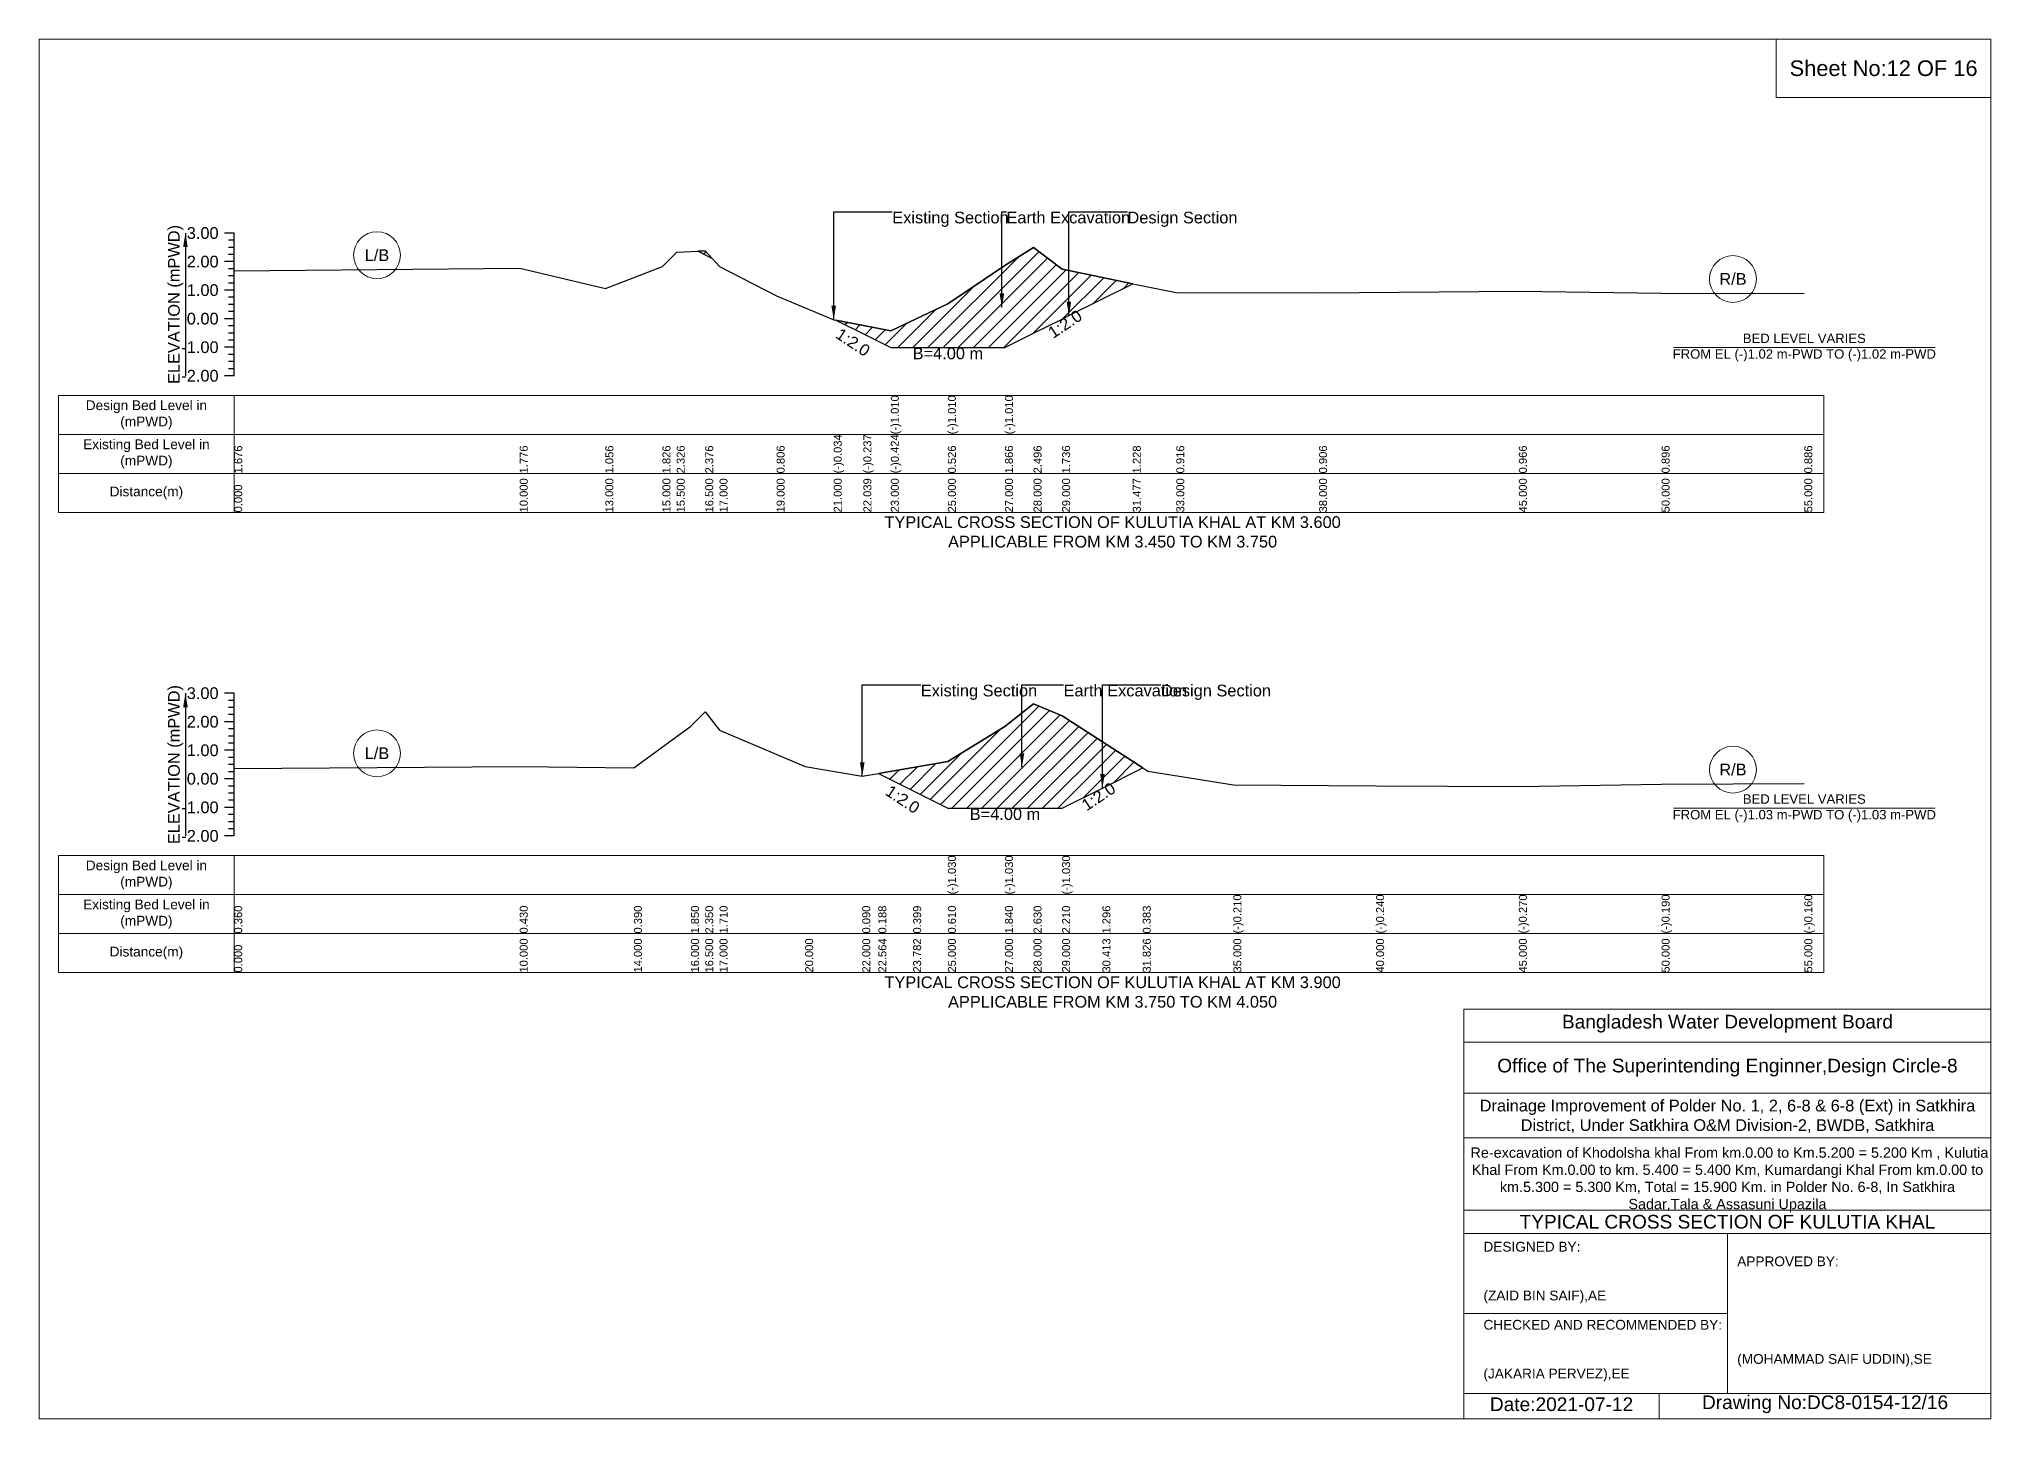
# Model space of a CAD drawing. Header units: inches. Extents: x 91000 to 568000, y -5656 to 0.
# Drawn here: x 360000 to 368000, y -5656 to 0 of the extents above; entities that cross this region are included whole.
import ezdxf

# ---------------------------------------------------------------- set-up
doc = ezdxf.new("R2010")
doc.units = ezdxf.units.IN
doc.header["$LTSCALE"] = 7
doc.header["$MEASUREMENT"] = 0
for name, color, linetype, lineweight in [('Cross section Data Border', 7, 'Continuous', 9), ('Cross Section Labels', 7, 'Continuous', 9), ('Existing_Bed_Level for Xsection', 7, 'Continuous', 25)]:
    doc.layers.add(name, color=color, linetype=linetype, lineweight=lineweight)
doc.styles.get("Standard").update_dxf_attribs({"font": 'arial.ttf'})
doc.dimstyles.get("Standard").update_dxf_attribs({"dimtxt": 0.18, "dimasz": 0.18, "dimexe": 0.18, "dimexo": 0.0625, "dimgap": 0.09, "dimtad": 0, "dimtih": 1, "dimtoh": 1, "dimdec": 4, "dimzin": 0, "dimdsep": 46, "dimtxsty": 'Standard', "dimcen": 0.09, "dimadec": 0, "dimazin": 0, "dimtfac": 1, "dimtdec": 4, "dimtofl": 0, "dimtmove": 0, "dimatfit": 3, "dimfxl": 1, "dimtolj": 1, "dimtzin": 0, "dimarcsym": 0})

msp = doc.modelspace()

# ---------------------------------------------------------------- hatches: boundary and pattern name
at = {"layer": 'Existing_Bed_Level for Xsection'}
h = msp.add_hatch(dxfattribs=at)
h.set_pattern_fill('ANSI31', color=256, scale=351, style=0)
h.paths.add_polyline_path([(362701.6, -869.8), (362730.5, -884.3), (362757, -897.6), (362730.5, -868.4)])
h = msp.add_hatch(dxfattribs=at)
h.set_pattern_fill('ANSI31', color=256, scale=351, style=0)
h.paths.add_polyline_path([(363266.2, -1152.2), (363378.6, -1208.4), (363491, -1264.6), (363725, -1264.6), (363959, -1264.6), (364076, -1206.1), (364193, -1147.6), (364220.9, -1133.6), (364482.8, -1002.7), (364220.9, -949), (364193, -943.3), (364076, -854.4), (363959, -928.1), (363725, -1084.8), (363491, -1196), (363378.6, -1174.1)])
h = msp.add_hatch(dxfattribs=at)
h.set_pattern_fill('ANSI31', color=256, scale=351, style=0)
h.paths.add_polyline_path([(363440, -3010.4), (363582.5, -3081.7), (363725, -3152.9), (363959, -3152.9), (364076, -3152.9), (364193, -3152.9), (364358.3, -3070.3), (364523.6, -2987.6), (364358.3, -2880.7), (364193, -2773.8), (364076, -2724.7), (363959, -2817.1), (363725, -2961), (363582.5, -2985.7)])

# ---------------------------------------------------------------- linework, layer by layer
at = {"layer": 'Cross section Data Border'}
for points in [[(360080, -1460.4), (367315, -1460.4), (367315, -1940.4), (360080, -1940.4)], [(360080, -3346.4), (367315, -3346.4), (367315, -3826.4), (360080, -3826.4)]]:
    msp.add_lwpolyline(points, close=True, dxfattribs=at)
for points in [[(360800, -1460.4), (360800, -1940.4)], [(360080, -1620.4), (367315, -1620.4)], [(360080, -1780.4), (367315, -1780.4)], [(360800, -3346.4), (360800, -3826.4)], [(360080, -3506.4), (367315, -3506.4)], [(360080, -3666.4), (367315, -3666.4)]]:
    msp.add_lwpolyline(points, dxfattribs=at)
at = {"layer": 'Cross Section Labels'}
for points in [[(360000, 0), (368000, 0), (368000, -5656), (360000, -5656)], [(367120, 0), (368000, 0), (368000, -240), (367120, -240)]]:
    msp.add_lwpolyline(points, close=True, dxfattribs=at)
for points in [[(366699.2, -1264.6), (367770.8, -1264.6)], [(366699.2, -3152.9), (367770.8, -3152.9)], [(365840, -5656), (365840, -3976), (368000, -3976)], [(365840, -4112), (368000, -4112)], [(365840, -4320), (368000, -4320)], [(365840, -4504), (368000, -4504)], [(365840, -4800), (368000, -4800)], [(365840, -4896), (368000, -4896)], [(366920, -4896), (366920, -5552)], [(365840, -5224), (366920, -5224)], [(365840, -5552), (368000, -5552)], [(366640, -5552), (366640, -5656)]]:
    msp.add_lwpolyline(points, dxfattribs=at)
for centre in [(361385, -886), (366942.5, -983.6), (361385, -2927.7), (366942.5, -2994.4)]:
    msp.add_circle(centre, 96, dxfattribs=at)
at = {"layer": 'Existing_Bed_Level for Xsection'}
for points in [[(360800, -795.4), (360760, -795.4)], [(360800, -1380.4), (360800, -1263.4), (360800, -1146.4), (360800, -1029.4), (360800, -912.4), (360800, -795.4)], [(360800, -824.6), (360776, -824.6)], [(360800, -853.9), (360776, -853.9)], [(360800, -950.3), (361970, -938.6), (362321, -1022.8), (362555, -932.8), (362613.5, -874.2), (362730.5, -868.4), (362789, -932.8), (363023, -1052.1), (363257, -1150.4), (363266.2, -1152.2), (363378.6, -1174.1), (363491, -1196), (363491, -1196), (363725, -1084.8), (363725, -1084.8), (363959, -928.1), (363959, -928.1), (364076, -854.4), (364193, -943.3), (364220.9, -949), (364482.8, -1002.7), (364661, -1039.2), (365246, -1040.4), (366065, -1033.4), (366650, -1041.6), (367235, -1042.7)], [(360800, -912.4), (360760, -912.4)], [(360800, -883.1), (360776, -883.1)], [(360800, -941.6), (360776, -941.6)], [(360800, -1029.4), (360760, -1029.4)], [(360800, -970.9), (360776, -970.9)], [(360800, -1000.1), (360776, -1000.1)], [(360800, -1058.6), (360776, -1058.6)], [(360800, -1087.9), (360776, -1087.9)], [(360800, -1117.1), (360776, -1117.1)], [(360800, -1146.4), (360760, -1146.4)], [(360800, -1175.6), (360776, -1175.6)], [(360800, -1263.4), (360760, -1263.4)], [(360800, -1204.9), (360776, -1204.9)], [(360800, -1234.1), (360776, -1234.1)], [(360800, -1292.6), (360776, -1292.6)], [(360800, -1321.9), (360776, -1321.9)], [(360800, -1351.1), (360776, -1351.1)], [(360800, -1380.4), (360760, -1380.4)], [(360800, -2681.4), (360760, -2681.4)], [(360800, -2710.7), (360776, -2710.7)], [(360800, -3266.4), (360800, -3149.4), (360800, -3032.4), (360800, -2915.4), (360800, -2798.4), (360800, -2681.4)], [(360800, -2798.4), (360760, -2798.4)], [(360800, -2739.9), (360776, -2739.9)], [(360800, -2769.2), (360776, -2769.2)], [(360800, -2990.3), (361970, -2982.1), (362438, -2986.8), (362672, -2816), (362730.5, -2757.5), (362789, -2832.3), (363140, -2982.1), (363374, -3021.9), (363440, -3010.4), (363582.5, -2985.7), (363725, -2961), (363725, -2961), (363959, -2817.1), (363959, -2817.1), (364076, -2724.7), (364193, -2773.8), (364193, -2773.8), (364358.3, -2880.7), (364523.6, -2987.6), (364544, -3000.8), (364895, -3057), (365480, -3060.5), (366065, -3064), (366650, -3054.6), (367235, -3051.1)], [(360800, -2827.7), (360776, -2827.7)], [(360800, -2856.9), (360776, -2856.9)], [(360800, -2915.4), (360760, -2915.4)], [(360800, -2886.2), (360776, -2886.2)], [(360800, -2944.7), (360776, -2944.7)], [(360800, -3032.4), (360760, -3032.4)], [(360800, -2973.9), (360776, -2973.9)], [(360800, -3003.2), (360776, -3003.2)], [(360800, -3061.7), (360776, -3061.7)], [(360800, -3090.9), (360776, -3090.9)], [(360800, -3149.4), (360760, -3149.4)], [(360800, -3120.2), (360776, -3120.2)], [(360800, -3178.7), (360776, -3178.7)], [(360800, -3266.4), (360760, -3266.4)], [(360800, -3207.9), (360776, -3207.9)], [(360800, -3237.2), (360776, -3237.2)]]:
    msp.add_lwpolyline(points, dxfattribs=at)
for points in [[(362701.6, -869.8), (362730.5, -884.3), (362757, -897.6), (362730.5, -868.4)], [(363266.2, -1152.2), (363378.6, -1208.4), (363491, -1264.6), (363491, -1264.6), (363725, -1264.6), (363725, -1264.6), (363959, -1264.6), (363959, -1264.6), (364076, -1206.1), (364193, -1147.6), (364220.9, -1133.6), (364482.8, -1002.7), (364482.8, -1002.7), (364482.8, -1002.7), (364220.9, -949), (364193, -943.3), (364076, -854.4), (363959, -928.1), (363959, -928.1), (363725, -1084.8), (363725, -1084.8), (363491, -1196), (363491, -1196), (363378.6, -1174.1)], [(363440, -3010.4), (363582.5, -3081.7), (363725, -3152.9), (363725, -3152.9), (363959, -3152.9), (363959, -3152.9), (364076, -3152.9), (364193, -3152.9), (364193, -3152.9), (364358.3, -3070.3), (364523.6, -2987.6), (364358.3, -2880.7), (364193, -2773.8), (364193, -2773.8), (364076, -2724.7), (363959, -2817.1), (363959, -2817.1), (363725, -2961), (363725, -2961), (363582.5, -2985.7)]]:
    msp.add_lwpolyline(points, close=True, dxfattribs=at)

# ---------------------------------------------------------------- texts
at = {"layer": 'Cross section Data Border', "char_height": 40, "width": 640, "attachment_point": 5}
for s, insert in [('Design Bed Level in (mPWD)', (360440, -1540.4)), ('Existing Bed Level in (mPWD)', (360440, -1700.4)), ('Distance(m)', (360440, -1860.4)), ('Design Bed Level in (mPWD)', (360440, -3426.4)), ('Existing Bed Level in (mPWD)', (360440, -3586.4)), ('Distance(m)', (360440, -3746.4))]:
    msp.add_mtext(s, dxfattribs=dict(at, insert=insert))
at = {"layer": 'Cross Section Labels'}
for s, insert, char_height, attachment_point in [('Sheet No:12 OF 16', (367560, -120), 64, 5), ('Existing Section', (363497, -707.6), 48, 1), ('Earth Excavation', (363965, -707.6), 48, 1), ('Design Section', (364460.9, -707.6), 48, 1), ('L/B', (361385, -886), 48, 5), ('R/B', (366942.5, -983.6), 48, 5), ('B=4.00 m', (363725, -1264.6), 48, 2), ('BED LEVEL VARIES ^JFROM EL (-)1.02 m-PWD TO (-)1.02 m-PWD', (367235, -1264.6), 38.4, 5), ('TYPICAL CROSS SECTION OF KULUTIA KHAL AT KM 3.600^JAPPLICABLE FROM KM 3.450 TO KM 3.750', (364400, -2020.4), 48, 5), ('Existing Section', (363614, -2646.3), 48, 1), ('Earth Excavation', (364199, -2646.3), 48, 1), ('Design Section', (364598.3, -2646.3), 48, 1), ('L/B', (361385, -2927.7), 48, 5), ('R/B', (366942.5, -2994.4), 48, 5), ('BED LEVEL VARIES ^JFROM EL (-)1.03 m-PWD TO (-)1.03 m-PWD', (367235, -3152.9), 38.4, 5), ('B=4.00 m', (363959, -3152.9), 48, 2), ('TYPICAL CROSS SECTION OF KULUTIA KHAL AT KM 3.900^JAPPLICABLE FROM KM 3.750 TO KM 4.050', (364400, -3906.4), 48, 5), ('Bangladesh Water Development Board', (366920, -4036), 56, 5), ('Office of The Superintending Enginner,Design Circle-8', (366920, -4216), 56, 5)]:
    msp.add_mtext(s, dxfattribs=dict(at, insert=insert, char_height=char_height, attachment_point=attachment_point))
at = {"layer": 'Cross Section Labels', "char_height": 48, "attachment_point": 2}
for insert, rotation in [((364191.6, -1148.2), 33.69007), ((363349.4, -1223), 326.30993), ((363553.3, -3096.3), 326.30993), ((364329, -3084.9), 33.69007)]:
    msp.add_mtext('1:2.0', dxfattribs=dict(at, insert=insert, rotation=rotation))
at = {"layer": 'Cross Section Labels'}
for s, insert, char_height, width, attachment_point in [('Drainage Improvement of Polder No. 1, 2, 6-8 & 6-8 (Ext) in Satkhira District, Under Satkhira O&M Division-2, BWDB, Satkhira', (366920, -4416), 48, 2240, 5), (' Re-excavation of Khodolsha khal From km.0.00 to Km.5.200 = 5.200 Km , Kulutia Khal From Km.0.00 to km. 5.400 = 5.400 Km, Kumardangi Khal From km.0.00 to km.5.300 = 5.300 Km, Total = 15.900 Km. in Polder No. 6-8, In Satkhira Sadar,Tala & Assasuni Upazila', (366920, -4676), 42.1524, 2160, 5), ('TYPICAL CROSS SECTION OF KULUTIA KHAL', (366920, -4848), 56, 2240, 5), ('DESIGNED BY:^J^J^J(ZAID BIN SAIF),AE', (365920, -5056), 40, 1120, 4), ('APPROVED BY:^J^J^J^J^J^J(MOHAMMAD SAIF UDDIN),SE', (366960, -5216), 40, 1120, 4), ('CHECKED AND RECOMMENDED BY:^J^J^J(JAKARIA PERVEZ),EE', (365920, -5376), 40, 1120, 4), ('Date:2021-07-12', (366240, -5596), 56, 1120, 5), ('Drawing No:DC8-0154-12/16', (367320, -5596), 56, 1760, 5)]:
    msp.add_mtext(s, dxfattribs=dict(at, insert=insert, char_height=char_height, width=width, attachment_point=attachment_point))
at = {"layer": 'Existing_Bed_Level for Xsection', "rotation": 90}
for s, insert, char_height, attachment_point in [('ELEVATION (mPWD)', (360560, -1087.9), 48, 5), ('(-)1.010', (363491, -1620.4), 32.8, 1), ('(-)1.010', (363725, -1620.4), 32.8, 1), ('(-)1.010', (363959, -1620.4), 32.8, 1), ('1.676', (360800, -1780.4), 32.8, 1), ('1.776', (361970, -1780.4), 32.8, 1), ('1.056', (362321, -1780.4), 32.8, 1), ('1.826', (362555, -1780.4), 32.8, 1), ('2.326', (362613.5, -1780.4), 32.8, 1), ('2.376', (362730.5, -1780.4), 32.8, 1), ('0.806', (363023, -1780.4), 32.8, 1), ('(-)0.034', (363257, -1780.4), 32.8, 1), ('(-)0.237', (363378.6, -1780.4), 32.8, 1), ('(-)0.424', (363491, -1780.4), 32.8, 1), ('0.526', (363725, -1780.4), 32.8, 1), ('1.866', (363959, -1780.4), 32.8, 1), ('2.496', (364076, -1780.4), 32.8, 1), ('1.736', (364193, -1780.4), 32.8, 1), ('1.228', (364482.8, -1780.4), 32.8, 1), ('0.916', (364661, -1780.4), 32.8, 1), ('0.906', (365246, -1780.4), 32.8, 1), ('0.966', (366065, -1780.4), 32.8, 1), ('0.896', (366650, -1780.4), 32.8, 1), ('0.886', (367235, -1780.4), 32.8, 1), ('0.000', (360800, -1940.4), 32.8, 1), ('10.000', (361970, -1940.4), 32.8, 1), ('13.000', (362321, -1940.4), 32.8, 1), ('15.000', (362555, -1940.4), 32.8, 1), ('15.500', (362613.5, -1940.4), 32.8, 1), ('16.500', (362730.5, -1940.4), 32.8, 1), ('17.000', (362789, -1940.4), 32.8, 1), ('19.000', (363023, -1940.4), 32.8, 1), ('21.000', (363257, -1940.4), 32.8, 1), ('22.039', (363378.6, -1940.4), 32.8, 1), ('23.000', (363491, -1940.4), 32.8, 1), ('25.000', (363725, -1940.4), 32.8, 1), ('27.000', (363959, -1940.4), 32.8, 1), ('28.000', (364076, -1940.4), 32.8, 1), ('29.000', (364193, -1940.4), 32.8, 1), ('31.477', (364482.8, -1940.4), 32.8, 1), ('33.000', (364661, -1940.4), 32.8, 1), ('38.000', (365246, -1940.4), 32.8, 1), ('45.000', (366065, -1940.4), 32.8, 1), ('50.000', (366650, -1940.4), 32.8, 1), ('55.000', (367235, -1940.4), 32.8, 1), ('ELEVATION (mPWD)', (360560, -2973.9), 48, 5), ('(-)1.030', (363725, -3506.4), 32.8, 1), ('(-)1.030', (363959, -3506.4), 32.8, 1), ('(-)1.030', (364193, -3506.4), 32.8, 1), ('(-)0.210', (364895, -3666.4), 32.8, 1), ('(-)0.240', (365480, -3666.4), 32.8, 1), ('(-)0.270', (366065, -3666.4), 32.8, 1), ('(-)0.190', (366650, -3666.4), 32.8, 1), ('(-)0.160', (367235, -3666.4), 32.8, 1), ('0.360', (360800, -3666.4), 32.8, 1), ('0.430', (361970, -3666.4), 32.8, 1), ('0.390', (362438, -3666.4), 32.8, 1), ('1.850', (362672, -3666.4), 32.8, 1), ('2.350', (362730.5, -3666.4), 32.8, 1), ('1.710', (362789, -3666.4), 32.8, 1), ('0.090', (363374, -3666.4), 32.8, 1), ('0.188', (363440, -3666.4), 32.8, 1), ('0.399', (363582.5, -3666.4), 32.8, 1), ('0.610', (363725, -3666.4), 32.8, 1), ('1.840', (363959, -3666.4), 32.8, 1), ('2.630', (364076, -3666.4), 32.8, 1), ('2.210', (364193, -3666.4), 32.8, 1), ('1.296', (364358.3, -3666.4), 32.8, 1), ('0.383', (364523.6, -3666.4), 32.8, 1), ('0.000', (360800, -3826.4), 32.8, 1), ('10.000', (361970, -3826.4), 32.8, 1), ('14.000', (362438, -3826.4), 32.8, 1), ('16.000', (362672, -3826.4), 32.8, 1), ('16.500', (362730.5, -3826.4), 32.8, 1), ('17.000', (362789, -3826.4), 32.8, 1), ('20.000', (363140, -3826.4), 32.8, 1), ('22.000', (363374, -3826.4), 32.8, 1), ('22.564', (363440, -3826.4), 32.8, 1), ('23.782', (363582.5, -3826.4), 32.8, 1), ('25.000', (363725, -3826.4), 32.8, 1), ('27.000', (363959, -3826.4), 32.8, 1), ('28.000', (364076, -3826.4), 32.8, 1), ('29.000', (364193, -3826.4), 32.8, 1), ('30.413', (364358.3, -3826.4), 32.8, 1), ('31.826', (364523.6, -3826.4), 32.8, 1), ('35.000', (364895, -3826.4), 32.8, 1), ('40.000', (365480, -3826.4), 32.8, 1), ('45.000', (366065, -3826.4), 32.8, 1), ('50.000', (366650, -3826.4), 32.8, 1), ('55.000', (367235, -3826.4), 32.8, 1)]:
    msp.add_mtext(s, dxfattribs=dict(at, insert=insert, char_height=char_height, attachment_point=attachment_point))
at = {"layer": 'Existing_Bed_Level for Xsection', "char_height": 48, "attachment_point": 6}
for s, insert in [('3.00', (360736, -795.4)), ('2.00', (360736, -912.4)), ('1.00', (360736, -1029.4)), ('0.00', (360736, -1146.4)), ('-1.00', (360736, -1263.4)), ('-2.00', (360736, -1380.4)), ('3.00', (360736, -2681.4)), ('2.00', (360736, -2798.4)), ('1.00', (360736, -2915.4)), ('0.00', (360736, -3032.4)), ('-1.00', (360736, -3149.4)), ('-2.00', (360736, -3266.4))]:
    msp.add_mtext(s, dxfattribs=dict(at, insert=insert))

# ---------------------------------------------------------------- leaders
at = {"layer": 'Cross Section Labels', "annotation_type": 0, "has_hookline": 1, "hookline_direction": 0}
for points, text_width in [([(363257, -1150.4), (363257, -707.6), (363496.9, -707.6)], 467.2), ([(363946.3, -1100), (363946.3, -707.6), (363964.9, -707.6)], 497), ([(364220.9, -1133.6), (364220.9, -707.6), (364460.8, -707.6)], 441.2), ([(363374, -3021.9), (363374, -2646.3), (363613.9, -2646.3)], 467.2), ([(364028.6, -2985.1), (364028.6, -2646.3), (364198.9, -2646.3)], 497), ([(364358.3, -3070.3), (364358.3, -2646.3), (364598.2, -2646.3)], 441.2)]:
    msp.add_leader(points, dimstyle='Standard', override={"dimasz": 57.6}, dxfattribs=dict(at, text_width=text_width))
at = {"layer": 'Existing_Bed_Level for Xsection'}
for points in [[(360600, -795.4), (360600, -1380.4)], [(360600, -2681.4), (360600, -3266.4)]]:
    msp.add_leader(points, dimstyle='Standard', override={"dimasz": 57.6}, dxfattribs=at)

doc.saveas('drawing.dxf')
